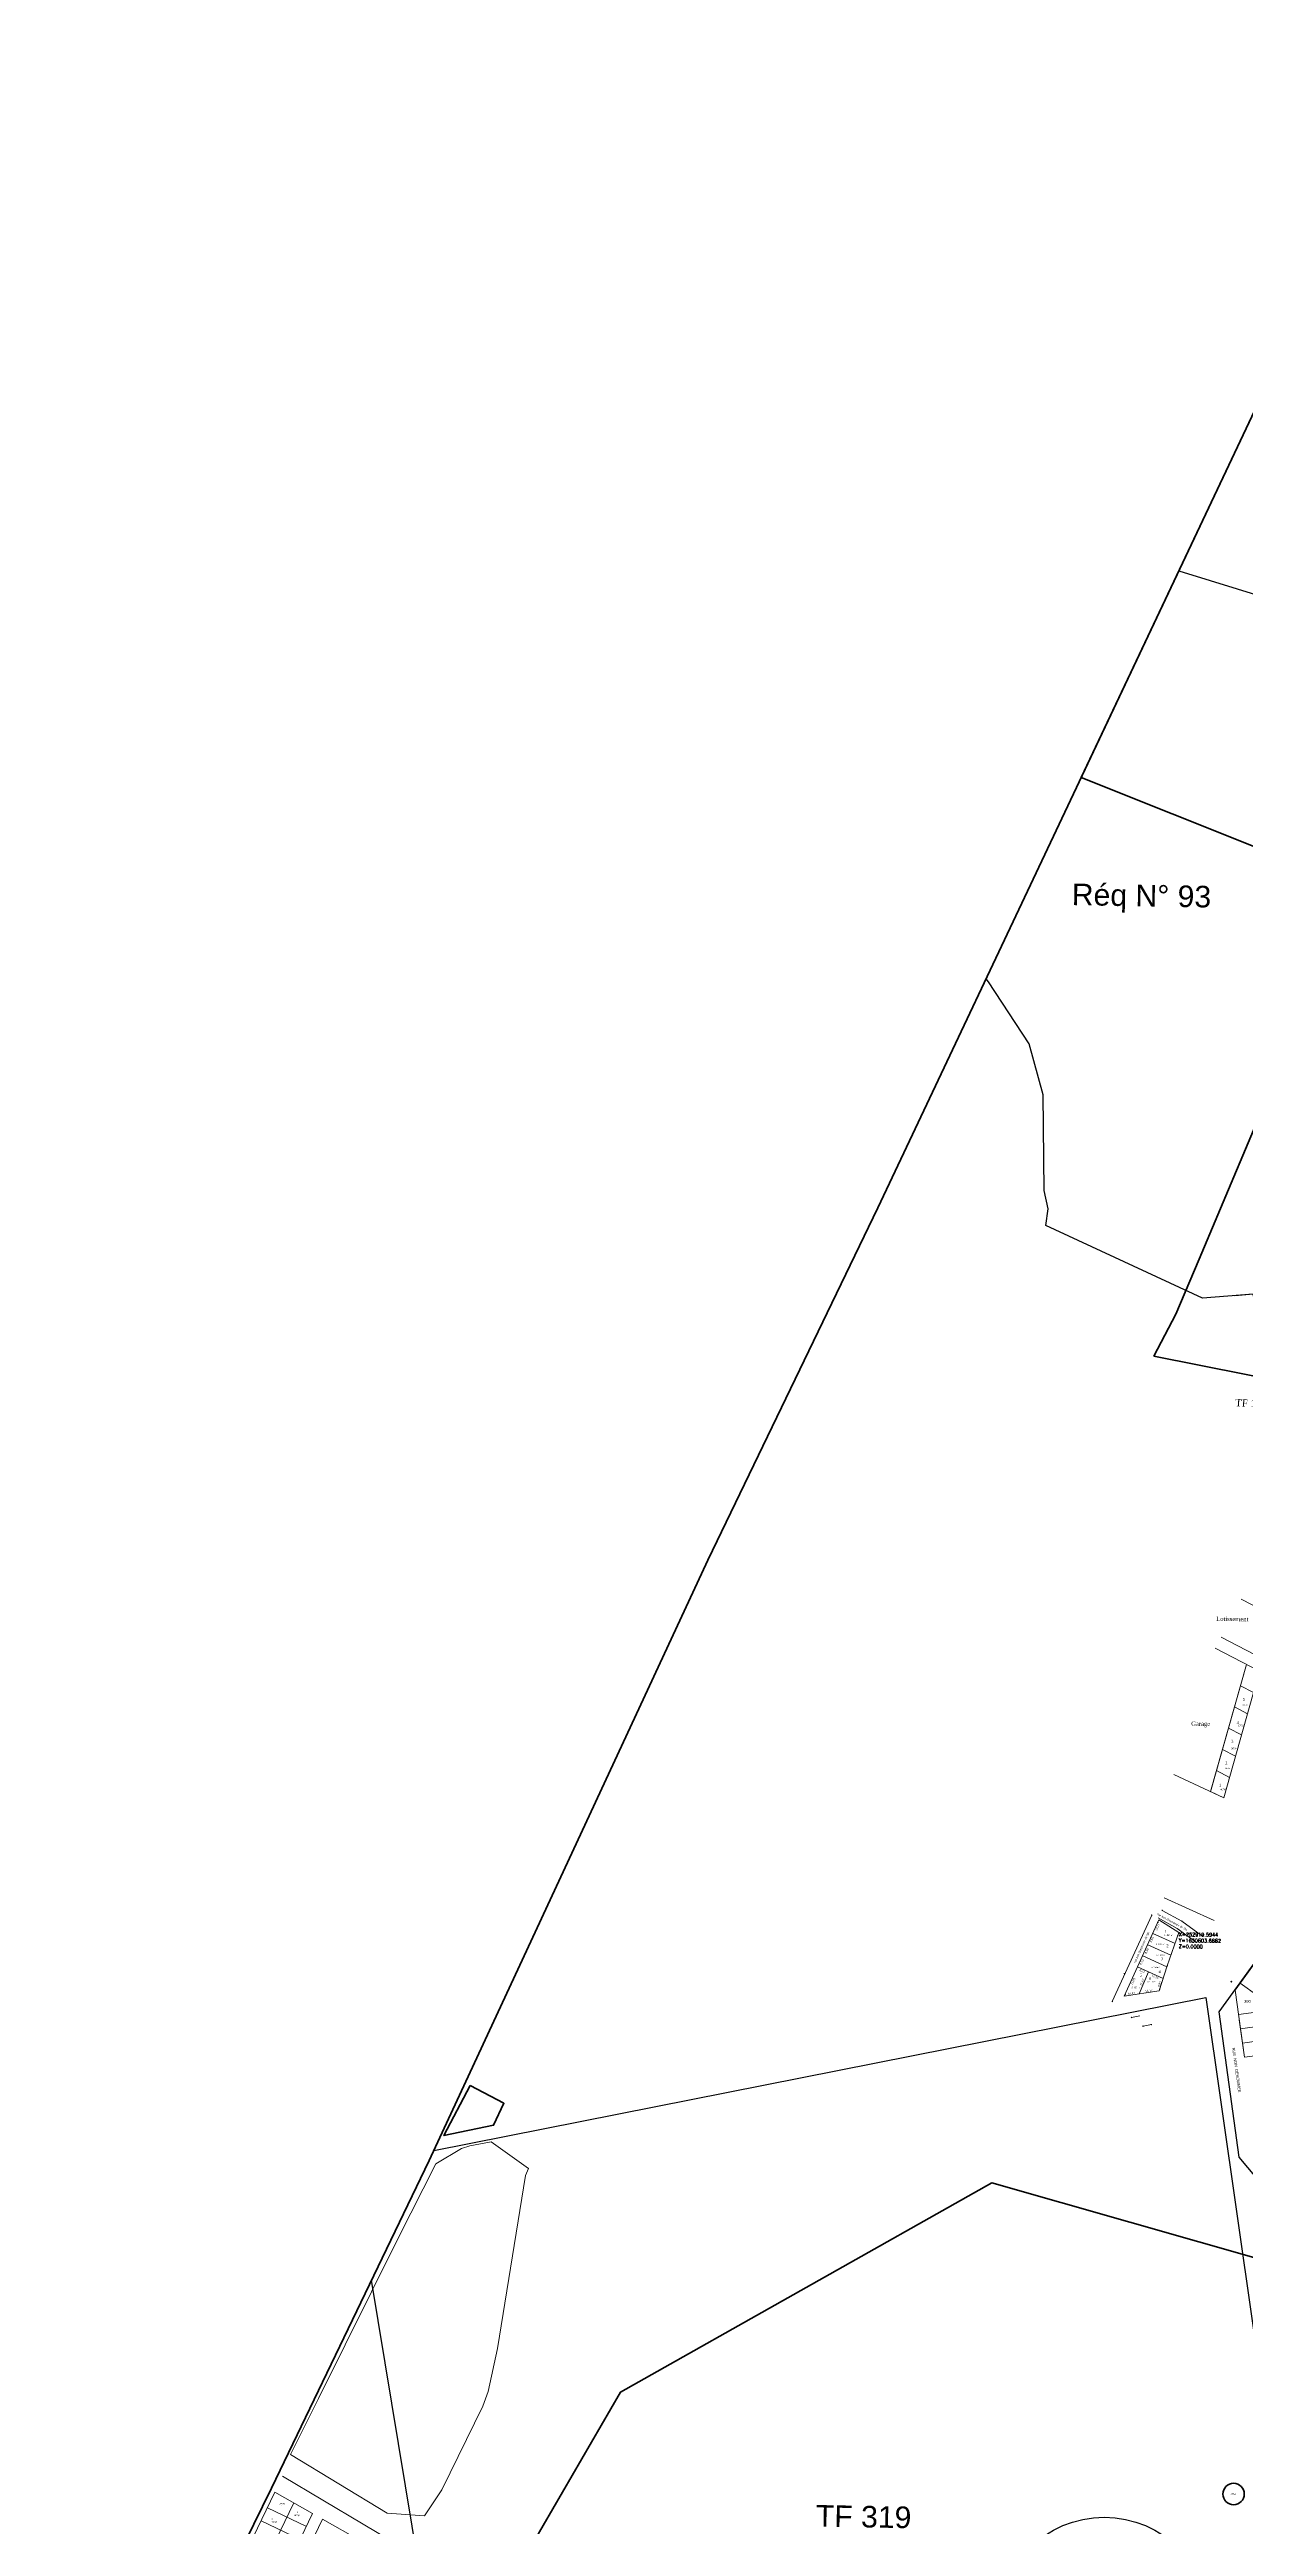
# Model space of a CAD drawing. Header units: metres. Extents: x 251686 to 255059, y 1627526 to 1631912.
# Drawn here: x 252134 to 252966, y 1630191 to 1631912 of the extents above; entities that cross this region are included whole.
import ezdxf
from ezdxf.enums import TextEntityAlignment as Align

# ---------------------------------------------------------------- set-up
doc = ezdxf.new("R2010")
doc.units = ezdxf.units.M
doc.header["$MEASUREMENT"] = 0
for name, color, linetype, lineweight in [('$ OH', 4, 'Continuous', 0), ('LIMITE TITRE FONCIER', 5, 'Continuous', 13), ('limites_communes_2025', 7, 'Continuous', 0), ('Numero_TF', 7, 'Continuous', 0), ('Parcelles_Ruf', 7, 'Continuous', 0), ('Réquisition', 240, 'Continuous', 0)]:
    doc.layers.add(name, color=color, linetype=linetype, lineweight=lineweight)
for name, color, linetype in [('A_revoir_niveau_0', 7, 'Continuous'), ('limites_parcelles', 7, 'Continuous'), ('limites_sections', 7, 'Continuous'), ('limites_tf', 7, 'Continuous'), ('numero_lot', 7, 'Continuous'), ('numero_parcelle', 7, 'Continuous'), ('toponymie', 7, 'Continuous')]:
    doc.layers.add(name, color=color, linetype=linetype)
doc.styles.get("Standard").update_dxf_attribs({"font": 'txt.shx'})
doc.styles.add('Style-Arial', font='arial.ttf')
doc.styles.add('Style-ENGINEERING', font='ENGINEERING.shx')
doc.styles.add('Style-FANCY', font='times.ttf')
doc.styles.add('StyleTimes New Roman', font='times.ttf')
doc.styles.add('Times 1.0', font='times.ttf', dxfattribs={"width": 0.99, "height": 0.0254})
doc.styles.add('Times 1.5', font='times.ttf', dxfattribs={"width": 0.99, "height": 0.00762})

# ---------------------------------------------------------------- blocks, each defined once
blk = doc.blocks.new('TCPOINT_114')
at = {"color": 0, "linetype": 'ByBlock', "lineweight": -2, "const_width": 0.0005, "flags": 128}
blk.add_lwpolyline([(0, 0.00025, 1), (0, -0.00025, 1), (0, 0.00025)], format="xyb", dxfattribs=at)
at = {"color": 0, "linetype": 'ByBlock', "lineweight": -2}
blk.add_point((0, 0), dxfattribs=at)
blk.add_attdef('COD', text='', height=0.0015, dxfattribs=at).set_placement((-0.0005, 0), align=Align.MIDDLE_RIGHT)
at = {"color": 0, "linetype": 'ByBlock', "lineweight": -2, "style": 'Times 1.5', "width": 0.99}
blk.add_attdef('MAT', (0.0005, 0.0005), '', height=0.003, dxfattribs=at)
at = {"color": 0, "linetype": 'ByBlock', "lineweight": -2}
blk.add_attdef('ALT', text='', height=0.0015, dxfattribs=at).set_placement((0.0005, -0.0005), align=Align.TOP_LEFT)
blk = doc.blocks.new('*U79')
at = {"layer": 'Parcelles_Ruf', "color": 7, "linetype": 'Continuous', "lineweight": 0}
for p, q in [((5.114325, 14.339349, -0.000025), (-10.341228, 21.31202, -0.000025)), ((-0.563255, -1.920902, -0.000025), (-17.396526, 5.673317, -0.000025)), ((2.254081, 6.136437, -0.000025), (-13.899789, 13.42415, -0.000025)), ((-3.195841, -10.095765, -0.000025), (-20.992104, -2.067098, -0.000025)), ((-19.962031, -20.818206, -0.000025), (-13.407742, -5.488733, -0.000025))]:
    blk.add_line(p, q, dxfattribs=at)
at = {"layer": 'Parcelles_Ruf', "color": 7, "linetype": 'Continuous', "lineweight": 0, "elevation": -0.000025, "flags": 128}
for points in [[(-3.856012, 37.30013), (9.886499, 29.75635), (23.444616, 19.891378)], [(-2.389869, 46.019036), (32.350833, 30.345996)], [(-38.586287, -26.037525), (-11.073522, 33.957765)], [(-30.247918, -22.440369), (-5.963016, -18.610454), (-0.315607, -1.233188), (7.726505, 21.830836), (-6.144493, 30.61446)], [(-6.144493, 30.61446), (-30.247918, -22.440369)], [(-6.743233, 32.040477), (6.664874, 24.680263), (19.914528, 15.039731)], [(-5.963016, -18.610454), (-30.247918, -22.440369)], [(-5.963016, -18.610454), (-30.247918, -22.440369)], [(-25.19144, -37.164851), (-19.387553, -36.06376)], [(-17.185578, -43.217286), (-11.381691, -42.116195)]]:
    blk.add_lwpolyline(points, dxfattribs=at)
at = {"layer": 'Parcelles_Ruf', "color": 7, "linetype": 'Continuous', "lineweight": 0, "xscale": 1000, "yscale": 1000, "zscale": 1000, "rotation": 359.3981}
for p in [(-11.073522, 33.957765, -0.000025), (-3.856012, 37.30013, -0.000025), (-6.871336, 29.003348, -0.000025), (6.928023, 19.540864, -0.000025), (9.886499, 29.75635, -0.000025), (23.444616, 19.891378, -0.000025), (-30.240121, -6.646131, -0.000025), (-5.616237, -17.543405, -0.000025), (-0.315607, -1.233188, -0.000025), (-38.586287, -26.037525, -0.000025), (-29.575253, -21.321925, -0.000025), (-25.19144, -37.164851, -0.000025), (-17.185578, -43.217286, -0.000025), (-11.381691, -42.116195, -0.000025)]:
    blk.add_blockref('TCPOINT_114', p, dxfattribs=at)
at = {"layer": 'Parcelles_Ruf', "color": 7, "linetype": 'Continuous', "lineweight": 0, "style": 'Times 1.0', "width": 0.99}
for s, rotation, p in [('rue non denommée de 7m', 331.235963, (3.498068, 29.956386, -0.000025)), ('rue non denommée de 6m', 65.364658, (-18.934837, 11.887881, -0.000025)), ('8.65', 65.717796, (-11.755896, 17.203592, -0.000025)), ('10.21', 65.717796, (-7.878248, 25.798747, -0.000025)), ('8.53', 65.717796, (-18.786687, 1.619211, -0.000025)), ('8.50', 65.717796, (-15.283545, 9.384241, -0.000025)), ('21.08', 65.717796, (-24.876051, -11.87841, -0.000025)), ('8.32', 335.717796, (-17.364416, -4.142528, -0.000025)), ('11.20', 335.717796, (-8.466284, -8.156862, -0.000025))]:
    blk.add_text(s, height=1.5, rotation=rotation, dxfattribs=at).set_placement(p, align=Align.TOP_CENTER)
at = {"layer": 'Parcelles_Ruf', "color": 7, "linetype": 'Continuous', "lineweight": 0, "width": 0.99}
for s, height, rotation, style, p in [('S=150 m²', 1, 359.575961, 'Times 1.0', (0.452237, 20.030247, -0.000025)), ('1', 2, 359.3981, 'Times 1.5', (-1.647828, 22.730831, -0.000025)), ('S=150 m²', 1, 359.575961, 'Times 1.0', (-5.248771, 13.793501, -0.000025)), ('S=150 m²', 1, 359.575961, 'Times 1.0', (-5.171932, 6.246736, -0.000025)), ('3', 2, 359.3981, 'Times 1.5', (-4.086021, 3.678783, -0.000025)), ('2', 2, 359.3981, 'Times 1.5', (-0.200587, 12.628611, -0.000025)), ('S=167 m²', 1, 359.575961, 'Times 1.0', (-22.209844, -16.350318, -0.000025)), ('5', 2, 359.3981, 'Times 1.5', (-18.654634, -7.742269, -0.000025)), ('S=150 m²', 1, 359.575961, 'Times 1.0', (-11.259509, -12.301874, -0.000025)), ('6', 2, 359.3981, 'Times 1.5', (-12.208308, -10.149317, -0.000025)), ('S=150 m²', 1, 359.575961, 'Times 1.0', (-8.849949, -2.350616, -0.000025)), ('4', 2, 359.3981, 'Times 1.5', (-5.69068, -5.354877, -0.000025))]:
    blk.add_text(s, height=height, rotation=rotation, dxfattribs=dict(at, style=style)).set_placement(p, align=Align.MIDDLE_CENTER)
at = {"layer": 'Parcelles_Ruf', "color": 7, "linetype": 'Continuous', "lineweight": 0, "style": 'Times 1.0', "width": 0.99}
for s, rotation, p in [('16.67', 66.850324, (-17.079937, -12.982944, -0.000025)), ('8.95', 71.996443, (-4.988305, -14.219083, -0.000025)), ('10.41', 8.962169, (-25.170536, -21.204028, -0.000025)), ('14.17', 8.962169, (-13.028085, -19.28907, -0.000025))]:
    blk.add_text(s, height=1.5, rotation=rotation, dxfattribs=at).set_placement(p, align=Align.CENTER)
at = {"layer": 'Parcelles_Ruf', "color": 7, "linetype": 'Continuous', "lineweight": 0, "insert": (7.726505, 21.830836, -0.000025), "char_height": 2.5, "attachment_point": 1, "rotation": 359.398096873}
blk.add_mtext('X=252919.5944^JY=1630603.6882^JZ=0.0000', dxfattribs=at)

msp = doc.modelspace()

# ---------------------------------------------------------------- linework, layer by layer
at = {"layer": '$ OH', "color": 1, "linetype": 'Continuous', "lineweight": 40}
msp.add_3dface([(252426.9, 1630497.34), (252450.33, 1630485.11), (252443.17, 1630469.78), (252408.53, 1630462.65)], dxfattribs=at)
at = {"layer": 'A_revoir_niveau_0', "lineweight": 13}
msp.add_line((252958.467529, 1631046.338293), (252971.249977, 1631047.332283), dxfattribs=at)
at = {"layer": 'A_revoir_niveau_0', "color": 7, "linetype": 'Continuous', "lineweight": 0}
msp.add_line((252941.620612, 1630701.670462), (252942.098754, 1630703.204524), dxfattribs=at)
at = {"layer": 'A_revoir_niveau_0', "color": 30, "linetype": 'Continuous', "lineweight": 0}
msp.add_line((252380.518476, 1630175.942141), (252296.46883, 1630225.917835), dxfattribs=at)
at = {"layer": 'A_revoir_niveau_0', "color": 7, "linetype": 'Continuous', "lineweight": 13}
for p, q in [((252264.222547, 1630158.901135), (252291.098803, 1630214.773015)), ((252277.739937, 1630152.398815), (252304.182705, 1630207.369535)), ((252285.896947, 1630203.959102), (252312.931727, 1630190.954463)), ((252291.098803, 1630214.773015), (252317.266607, 1630199.966056)), ((252281.562067, 1630194.947509), (252308.596847, 1630181.942869)), ((252291.257327, 1630145.896496), (252317.266607, 1630199.966056)), ((252298.466602, 1630142.428592), (252324.244688, 1630196.017534)), ((252324.244688, 1630196.017534), (252350.412492, 1630181.210575))]:
    msp.add_line(p, q, dxfattribs=at)
at = {"layer": 'A_revoir_niveau_0', "color": 1, "linetype": 'Continuous', "lineweight": 30}
msp.add_circle((252867.70342, 1630123.414478, -1.032), 73.904859, dxfattribs=at)
at = {"layer": 'LIMITE TITRE FONCIER', "color": 7, "linetype": 'Continuous', "lineweight": 13, "flags": 128}
msp.add_lwpolyline([(252441.37, 1630458.17), (252467.43, 1630439.73), (252465.27, 1630434.86), (252445.9, 1630314.7), (252439.32, 1630284.81), (252435.61, 1630274.46), (252407.07, 1630216.48), (252395, 1630198.34), (252369.16, 1630200.2), (252302.02, 1630240.97), (252321.32, 1630279.97), (252376.79, 1630391.42), (252403.07, 1630443.08), (252420.77, 1630453.53), (252426.56, 1630455.39), (252441.37, 1630458.17)], close=True, dxfattribs=at)
at = {"layer": 'LIMITE TITRE FONCIER', "color": 7, "linetype": 'Continuous', "lineweight": 40}
msp.add_point((252956.13, 1630569.54), dxfattribs=at)
at = {"layer": 'limites_communes_2025', "color": 3, "lineweight": 80, "flags": 128}
msp.add_lwpolyline([(252134.3642, 1629903.2451), (252288.7489, 1630217.5707), (252398.2866, 1630445.3774), (252592.129, 1630862.5973), (252710.2872, 1631107.3833), (252982.4701, 1631682.9759)], dxfattribs=at)
at = {"layer": 'limites_parcelles', "color": 7, "linetype": 'Continuous', "lineweight": 0}
for p, q in [((252986.305849, 1630823.30591), (252962.926585, 1630835.527794)), ((252977.882034, 1630793.857625), (252949.028151, 1630808.941453)), ((252941.620612, 1630701.670462), (252966.553435, 1630790.052421)), ((252966.553435, 1630790.052421), (252942.098754, 1630703.204524)), ((252975.609284, 1630785.318331), (252944.789267, 1630801.429988)), ((252975.609284, 1630785.318331), (252950.852937, 1630697.399104)), ((252971.454799, 1630770.56417), (252962.39895, 1630775.29826)), ((252967.300314, 1630755.810009), (252958.244465, 1630760.544099)), ((252963.145828, 1630741.055847), (252954.089979, 1630745.789937)), ((252958.991343, 1630726.301686), (252949.935494, 1630731.035776)), ((252950.852937, 1630697.399104), (252916.031034, 1630713.509544)), ((252950.852937, 1630697.399104), (252941.620612, 1630701.670462)), ((252954.836858, 1630711.547525), (252945.781009, 1630716.281615)), ((252958.762132, 1630563.570881), (253014.824187, 1630640.994224)), ((252965.16158, 1630517.007412), (252958.762132, 1630563.569881)), ((252962.290202, 1630568.443279), (252974.442688, 1630559.645093)), ((252990.79819, 1630550.809572), (252961.076805, 1630546.727797)), ((252965.16158, 1630517.007412), (252961.594296, 1630542.963001)), ((252992.158115, 1630540.90311), (252962.43973, 1630536.821335)), ((252993.519041, 1630530.995649), (252963.800655, 1630526.913874)), ((252994.879966, 1630521.089188), (252965.16158, 1630517.007412))]:
    msp.add_line(p, q, dxfattribs=at)
at = {"layer": 'limites_parcelles', "color": 1, "linetype": 'Continuous', "lineweight": 40}
msp.add_circle((252957.637372, 1630213.480888), 7.454097, dxfattribs=at)
at = {"layer": 'limites_sections', "color": 112, "linetype": 'Continuous', "lineweight": 40, "flags": 128}
for points in [[(253098.7298, 1631912.4498), (253659.0228, 1631648.0069), (253696.537777, 1631631.552986), (253674.590697, 1631377.408104), (253581.644615, 1631387.171054), (253494.993744, 1631402.644051), (253481.695012, 1631407.083897), (253456.97, 1631424.24), (253416.952786, 1631422.235841), (253397.015191, 1631407.238072), (253325.36771, 1631355.405241), (253197.294172, 1631271.365351), (253042.666678, 1631330.256564), (252851.717347, 1631406.469487), (252982.4701, 1631682.9759), (252993.7572, 1631687.3199), (253010.694, 1631729.9757), (253066.3854, 1631842.8952), (253098.7298, 1631912.4498)], [(253674.590697, 1631377.408104), (253674.590697, 1631377.408104), (253646.244957, 1631234.319701), (253623.83294, 1631051.575567), (253609.133378, 1630987.020807), (253440.819697, 1630955.12805), (253435.967436, 1630934.255873), (253410.924755, 1630940.010543), (253397.397847, 1630905.717981), (253240.051375, 1630964.260416), (253159.014814, 1630953.400816), (252902.302406, 1631004.373492), (252917.511762, 1631033.512299), (252933.615556, 1631071.636486), (253042.666678, 1631330.256564), (253197.294172, 1631271.365351), (253325.36771, 1631355.405241), (253397.015191, 1631407.238072), (253416.952786, 1631422.235841), (253456.97, 1631424.24), (253481.6913, 1631407.086037), (253494.993744, 1631402.644051), (253581.47345, 1631387.191228), (253674.590697, 1631377.408104)], [(253271.082561, 1630189.80614), (253278.664905, 1630062.128606), (253370.894891, 1630071.745612), (253349.874626, 1629905.007271), (253292.368569, 1629875.259507), (253264.420561, 1629860.905626), (253283.218148, 1629825.843437), (253276.081556, 1629797.159611), (253264.682639, 1629775.428157), (253237.804257, 1629775.925126), (253235.595435, 1629794.865847), (253170.148154, 1629824.108553), (253140.065621, 1629837.233099), (253052.3, 1629847.28), (252785.968318, 1629991.31478), (252450.61003, 1630145.344805), (252531.297233, 1630284.326266), (252789.440449, 1630429.782946), (252981.389636, 1630375.006406), (253177.316609, 1630501.61916), (253238.792095, 1630544.179111), (253271.082561, 1630189.80614)]]:
    msp.add_lwpolyline(points, close=True, dxfattribs=at)
at = {"layer": 'limites_tf', "color": 5, "linetype": 'Continuous', "lineweight": 30, "flags": 128}
for points in [[(253002.785901, 1630393.415979), (252998.912853, 1630403.064756), (252961.578778, 1630447.612964), (252947.706872, 1630548.608587), (253207.073749, 1630906.74054), (253289.927097, 1630896.156713), (253287.534227, 1630759.626951), (253428.541291, 1630692.970492), (253002.785901, 1630393.415979)], [(252410.039695, 1630048.286543), (252358.306106, 1630362.229548), (252398.2866, 1630445.3774), (252401.490278, 1630452.27289), (252938.410442, 1630558.674201), (253024.849142, 1629955.522887), (252896.316732, 1629872.198515), (252442.549994, 1629851.094143), (252410.039695, 1630048.286543)]]:
    msp.add_lwpolyline(points, close=True, dxfattribs=at)
at = {"layer": 'Réquisition', "color": 3, "linetype": 'Continuous', "lineweight": 30, "flags": 128}
msp.add_lwpolyline([(252787.343625, 1631264.56264), (252785.572183, 1631266.590507), (252919.674873, 1631550.181121), (253390.595759, 1631404.867731), (253306.193636, 1631240.01125), (253168.722063, 1630971.496611), (253153.603716, 1630907.489782), (253094.073842, 1630867.539945), (253056.732748, 1630885.562411), (253022.258657, 1630902.199277), (252999.275854, 1630926.564021), (252977.697687, 1631019.616696), (252971.268182, 1631047.344717), (252936.0215, 1631044.607453), (252827.135677, 1631095.210585), (252828.797528, 1631106.779087), (252825.943503, 1631119.504897), (252825.169732, 1631185.881846), (252815.531298, 1631221.343829), (252787.343625, 1631264.56264)], close=True, dxfattribs=at)

# ---------------------------------------------------------------- block references
at = {"layer": 'limites_parcelles', "color": 7, "linetype": 'Continuous', "lineweight": 0}
msp.add_blockref('*U79', (252911.863495, 1630581.859164, 0.000025), dxfattribs=at)

# ---------------------------------------------------------------- texts
at = {"layer": 'numero_lot', "color": 7, "linetype": 'Continuous', "lineweight": 0, "style": 'Style-ENGINEERING'}
msp.add_text('390', height=1.999998, rotation=0.0227, dxfattribs=at).set_placement((252967.312255, 1630555.886267), align=Align.MIDDLE_CENTER)
at = {"layer": 'numero_lot', "color": 7, "lineweight": 0, "char_height": 2, "attachment_point": 5, "rotation": 1.007426732, "line_spacing_factor": 0.6}
for s, insert in [('\\fTimes New Roman|b0|i0|c00|p23;5', (252964.759591, 1630765.69904)), ('\\fTimes New Roman|b0|i0|c00|p23;3', (252956.735305, 1630736.669338)), ('\\fTimes New Roman|b0|i0|c00|p23;4', (252960.495026, 1630749.697404)), ('\\fTimes New Roman|b0|i0|c00|p23;2', (252952.628854, 1630721.45261)), ('\\fTimes New Roman|b0|i0|c00|p23;1', (252948.311362, 1630706.218425))]:
    msp.add_mtext(s, dxfattribs=dict(at, insert=insert))
at = {"layer": 'numero_parcelle', "color": 5, "lineweight": 0, "style": 'Style-Arial'}
for s, rotation, p in [('00764', 0.23, (252963.81979, 1630762.364447)), ('00765', 0.23, (252960.725539, 1630748.098103)), ('00767', 0.23, (252951.579451, 1630718.307749)), ('00766', 0.23, (252955.711874, 1630732.133607)), ('00768', 0.23, (252948.603357, 1630703.610584)), ('00514', 0.43413, (252955.467672, 1630214.070783))]:
    msp.add_text(s, height=1, rotation=rotation, dxfattribs=at).set_placement(p, align=Align.TOP_LEFT)
at = {"layer": 'numero_parcelle', "color": 5, "linetype": 'Continuous', "lineweight": 0, "style": 'Style-Arial'}
for s, p in [('00035', (252294.038008, 1630207.343389)), ('00037', (252288.711394, 1630194.551158)), ('00036', (252304.265808, 1630199.229241))]:
    msp.add_text(s, height=1, rotation=357.4981, dxfattribs=at).set_placement(p, align=Align.TOP_LEFT)
at = {"layer": 'numero_tf', "color": 4, "linetype": 'Continuous', "lineweight": 0, "style": 'Style-Arial'}
for s, p in [('Réq N° 93', (252845.04498, 1631317.817937)), ('TF 319', (252667.111962, 1630190.869152))]:
    msp.add_text(s, height=15, rotation=358.9981, dxfattribs=at).set_placement(p)
at = {"layer": 'toponymie', "color": 7, "linetype": 'Continuous', "lineweight": 0, "style": 'StyleTimes New Roman'}
for s, p in [('Lotissement ', (252945.570484, 1630823.303677)), ('Garage', (252928.175906, 1630750.437222))]:
    msp.add_text(s, height=3, rotation=359.3981, dxfattribs=at).set_placement(p, align=Align.TOP_LEFT)
at = {"layer": 'toponymie', "color": 120, "linetype": 'Continuous', "lineweight": 0, "style": 'Style-ENGINEERING'}
msp.add_text('RUE  NON  DENOMMEE', height=1.999998, rotation=277.825406, dxfattribs=at).set_placement((252958.736936, 1630508.073847), align=Align.CENTER)
at = {"layer": 'toponymie', "lineweight": 13, "insert": (252958.68228, 1630969.557127), "char_height": 5, "attachment_point": 7, "rotation": 356.870553847, "line_spacing_factor": 0.6}
msp.add_mtext('\\fTimes New Roman|b0|i0|c00|p23;TF 1330', dxfattribs=at)
at = {"layer": 'toponymie', "color": 4, "linetype": 'Continuous', "char_height": 1, "attachment_point": 5, "rotation": 359.398096873, "line_spacing_factor": 0.6, "style": 'Style-FANCY'}
for s, insert in [('\\FFANCY;1', (252295.566849, 1630204.887787)), ('\\FFANCY;2', (252306.674397, 1630200.88156)), ('\\FFANCY;3', (252289.164491, 1630196.115191))]:
    msp.add_mtext(s, dxfattribs=dict(at, insert=insert))

doc.saveas('drawing.dxf')
